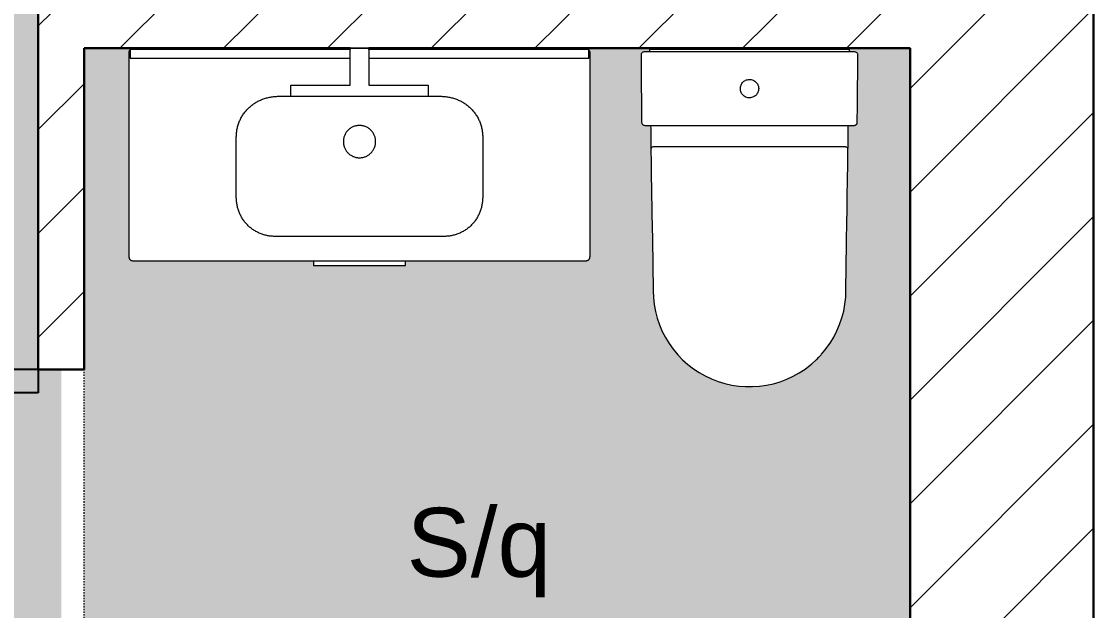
# Model space of a CAD drawing. Header units: millimetres. Extents: x 1680 to 166026, y 35966 to 91121.
# Drawn here: x 74032 to 76369, y 58287 to 59571 of the extents above; entities that cross this region are included whole.
import ezdxf

# ---------------------------------------------------------------- set-up
doc = ezdxf.new("R2010")
doc.units = ezdxf.units.MM
for name, pattern in [('Aligning Line', [6, 3, -3]), ('Dash', [6, 3, -3]), ('IMPORT-ACAD_ISO03W100', [762, 304.8, -457.2])]:
    doc.linetypes.add(name, pattern=pattern)
for name, color, linetype, lineweight in [('A-AREA', 32, 'Continuous', 18), ('A-AREA-IDEN', 7, 'Continuous', 9), ('A-AREA-PATT', 32, 'Continuous', 18), ('A-DETL-GENF', 252, 'Continuous', 18), ('A-DOOR', 31, 'Continuous', 18), ('A-GENM', 13, 'Continuous', 18), ('A-WALL', 255, 'Continuous', 18), ('A-WALL-PATT', 111, 'Continuous', 50), ('P-SANR-FIXT', 252, 'Continuous', 18)]:
    doc.layers.add(name, color=color, linetype=linetype, lineweight=lineweight)
doc.styles.add('Arial', font='arial.ttf', dxfattribs={"height": 150})
pattern_1 = [(45, (57399.48, 59862.21), (-113.1371, 113.1371), [])]

# ---------------------------------------------------------------- blocks, each defined once
blk = doc.blocks.new('M_Single-Flush - 800 x 2100-239712-mebel yerləşmə planı')
at = {"layer": 'A-DOOR', "lineweight": 25}
for p, q in [((349, 50), (349, 850.1)), ((400, 850.1), (349, 850.1)), ((400, 50), (400, 850.1)), ((400, 50), (349, 50))]:
    blk.add_line(p, q, dxfattribs=at)
at = {"layer": 'A-DOOR'}
blk.add_arc((400, 50), 801.7, 93.6474, 180, dxfattribs=at)
blk = doc.blocks.new('Sanitary_Toilets_DURAVIT-AG_Starck-3-Floorstanding-toilet-for-combin - Default-251284-mebel yerləşmə planı')
at = {"layer": 'A-DETL-GENF'}
for p, q in [((-236.2, 356.4), (-236.4, 354.9)), ((-236.2, 356.4), (-236.4, 354.9)), ((-236.4, 354.9), (-236, 318.3)), ((-236.4, 354.9), (-236, 318.3)), ((-235.7, 357.9), (-236.2, 356.4)), ((-235.7, 357.9), (-236.2, 356.4)), ((-234.9, 359.2), (-235.7, 357.9)), ((-234.9, 359.2), (-235.7, 357.9)), ((-233.8, 360.3), (-234.9, 359.2)), ((-233.8, 360.3), (-234.9, 359.2)), ((-232.6, 361.1), (-233.8, 360.3)), ((-232.6, 361.1), (-233.8, 360.3)), ((-231.4, 361.6), (-232.6, 361.1)), ((-231.4, 361.6), (-232.6, 361.1)), ((-230.2, 361.8), (-231.4, 361.6)), ((-230.2, 361.8), (-231.4, 361.6)), ((-228.1, 361.9), (-230.2, 361.8)), ((-228.1, 361.9), (-230.2, 361.8)), ((-217.8, 361.9), (-228.1, 361.9)), ((227.6, 361.9), (-228.1, 361.9)), ((217.9, 366.9), (-217.9, 366.9)), ((-217.9, 366.9), (-217.8, 361.9)), ((217.8, 361.9), (217.9, 366.9)), ((227.6, 361.9), (217.8, 361.9)), ((228.6, 361.9), (227.6, 361.9)), ((228.6, 361.9), (227.6, 361.9)), ((229.6, 361.9), (228.6, 361.9)), ((229.6, 361.9), (228.6, 361.9)), ((231.4, 361.6), (229.6, 361.9)), ((231.4, 361.6), (229.6, 361.9)), ((232.2, 361.3), (231.4, 361.6)), ((232.2, 361.3), (231.4, 361.6)), ((233.1, 360.9), (232.2, 361.3)), ((233.1, 360.9), (232.2, 361.3)), ((234.5, 359.8), (233.1, 360.9)), ((234.5, 359.8), (233.1, 360.9)), ((235.6, 358.3), (234.5, 359.8)), ((235.6, 358.3), (234.5, 359.8)), ((236, 357.6), (235.6, 358.3)), ((236, 357.6), (235.6, 358.3)), ((236.3, 356.6), (236, 357.6)), ((236.3, 356.6), (236, 357.6)), ((236.2, 318.3), (236.5, 354.8)), ((236.2, 318.3), (236.5, 354.8)), ((236.5, 354.8), (236.3, 356.6)), ((236.5, 354.8), (236.3, 356.6)), ((-236, 318.3), (-235.9, 300.1)), ((-236, 318.3), (-235.9, 300.1)), ((235.8, 281.8), (236.2, 318.3)), ((235.8, 281.8), (236.2, 318.3)), ((-235.9, 300.1), (-235.7, 281.8)), ((-235.9, 300.1), (-235.7, 281.8)), ((-235.7, 281.8), (-235.5, 263.6)), ((-235.7, 281.8), (-235.5, 263.6)), ((-19.9, 283.6), (-19.6, 285.7)), ((-19.9, 281.6), (-19.9, 283.6)), ((-19.8, 279.5), (-19.9, 281.6)), ((-19.6, 285.7), (-19.1, 287.7)), ((-19.1, 287.7), (-18.3, 289.7)), ((-18.3, 289.7), (-17.4, 291.6)), ((-17.4, 291.6), (-16.3, 293.4)), ((-16.3, 293.4), (-15, 295)), ((-15, 295), (-13.6, 296.5)), ((-13.6, 296.5), (-12, 297.9)), ((-12, 297.9), (-10.2, 299)), ((-10.2, 299), (-8.4, 300)), ((-8.4, 300), (-6.4, 300.8)), ((-6.4, 300.8), (-4.4, 301.4)), ((-4.4, 301.4), (-2.4, 301.7)), ((-2.4, 301.7), (-0.3, 301.9)), ((-0.3, 301.9), (1.8, 301.8)), ((1.8, 301.8), (3.9, 301.5)), ((3.9, 301.5), (5.9, 301)), ((5.9, 301), (7.9, 300.3)), ((7.9, 300.3), (9.8, 299.4)), ((9.8, 299.4), (11.6, 298.2)), ((11.6, 298.2), (13.2, 296.9)), ((13.2, 296.9), (14.7, 295.5)), ((14.7, 295.5), (16, 293.9)), ((16, 293.9), (17.2, 292.1)), ((17.2, 292.1), (18.2, 290.3)), ((18.2, 290.3), (19, 288.4)), ((19, 288.4), (19.5, 286.3)), ((19.5, 286.3), (19.9, 284.3)), ((19.9, 284.3), (20.1, 282.2)), ((20.1, 282.2), (20, 280.1)), ((235.4, 245.3), (235.8, 281.8)), ((235.4, 245.3), (235.8, 281.8)), ((-235.5, 263.6), (-235.3, 245.4)), ((-235.5, 263.6), (-235.3, 245.4)), ((-19.4, 277.4), (-19.8, 279.5)), ((-18.9, 275.4), (-19.4, 277.4)), ((-18.1, 273.4), (-18.9, 275.4)), ((-17.1, 271.6), (-18.1, 273.4)), ((-15.9, 269.9), (-17.1, 271.6)), ((-14.6, 268.3), (-15.9, 269.9)), ((-13.1, 266.8), (-14.6, 268.3)), ((-11.4, 265.5), (-13.1, 266.8)), ((-9.7, 264.4), (-11.4, 265.5)), ((-7.8, 263.5), (-9.7, 264.4)), ((-5.8, 262.8), (-7.8, 263.5)), ((-3.8, 262.2), (-5.8, 262.8)), ((-1.7, 262), (-3.8, 262.2)), ((0.4, 261.9), (-1.7, 262)), ((2.5, 262), (0.4, 261.9)), ((4.5, 262.4), (2.5, 262)), ((6.5, 263), (4.5, 262.4)), ((8.5, 263.7), (6.5, 263)), ((10.3, 264.7), (8.5, 263.7)), ((12.1, 265.9), (10.3, 264.7)), ((13.7, 267.2), (12.1, 265.9)), ((15.1, 268.7), (13.7, 267.2)), ((16.4, 270.4), (15.1, 268.7)), ((17.5, 272.2), (16.4, 270.4)), ((18.5, 274), (17.5, 272.2)), ((19.2, 276), (18.5, 274)), ((19.7, 278), (19.2, 276)), ((20, 280.1), (19.7, 278)), ((-235.3, 245.4), (-235.2, 227.1)), ((-235.3, 245.4), (-235.2, 227.1)), ((235.1, 208.7), (235.4, 245.3)), ((235.1, 208.7), (235.4, 245.3)), ((-235.2, 227.1), (-235, 208.9)), ((-235.2, 227.1), (-235, 208.9)), ((-235, 208.9), (-234.9, 207.5)), ((-235, 208.9), (-234.9, 207.5)), ((-234.9, 207.5), (-234.4, 206.2)), ((-234.9, 207.5), (-234.4, 206.2)), ((-234.4, 206.2), (-233.8, 205)), ((-234.4, 206.2), (-233.8, 205)), ((-233.8, 205), (-232.9, 203.9)), ((-233.8, 205), (-232.9, 203.9)), ((-232.9, 203.9), (-231.9, 203.1)), ((-232.9, 203.9), (-231.9, 203.1)), ((-231.9, 203.1), (-230.7, 202.5)), ((-231.9, 203.1), (-230.7, 202.5)), ((-230.7, 202.5), (-229.4, 202.1)), ((-230.7, 202.5), (-229.4, 202.1)), ((-229.4, 202.1), (-228, 201.9)), ((-229.4, 202.1), (-228, 201.9)), ((-228, 201.9), (-215.4, 201.9)), ((-228, 201.9), (-210.1, 201.9)), ((-215.4, 201.9), (-215.3, 194)), ((-215.3, 194), (-215.2, 191.9)), ((-215.2, 191.9), (-215, 176.8)), ((-210.1, 201.9), (-207.4, 201.9)), ((-207.4, 201.9), (-198.6, 201.9)), ((-198.6, 201.9), (-171.1, 201.9)), ((-171.1, 201.9), (-85.6, 201.9)), ((-85.6, 201.9), (-69.1, 201.9)), ((-69.1, 201.9), (-13.6, 201.9)), ((-13.6, 201.9), (0, 201.9)), ((0, 201.9), (76.5, 201.9)), ((76.5, 201.9), (85.6, 201.8)), ((85.6, 201.8), (114.2, 201.8)), ((114.2, 201.8), (137.3, 201.8)), ((137.3, 201.8), (225.9, 201.8)), ((215.2, 186.3), (215.3, 193.1)), ((215.3, 198.2), (215.4, 201.8)), ((215.3, 196.6), (215.3, 198.2)), ((215.3, 194), (215.3, 196.6)), ((215.3, 193.1), (215.3, 194)), ((215.4, 201.8), (225.9, 201.8)), ((225.9, 201.8), (227.1, 201.8)), ((225.9, 201.8), (227.1, 201.8)), ((227.1, 201.8), (228.1, 201.8)), ((227.1, 201.8), (228.1, 201.8)), ((228.1, 201.8), (228.9, 201.9)), ((228.1, 201.8), (228.9, 201.9)), ((228.9, 201.9), (229.7, 202)), ((228.9, 201.9), (229.7, 202)), ((229.7, 202), (230.5, 202.3)), ((229.7, 202), (230.5, 202.3)), ((230.5, 202.3), (231.3, 202.6)), ((230.5, 202.3), (231.3, 202.6)), ((231.3, 202.6), (232, 203)), ((231.3, 202.6), (232, 203)), ((232, 203), (232.7, 203.5)), ((232, 203), (232.7, 203.5)), ((232.7, 203.5), (233.3, 204.1)), ((232.7, 203.5), (233.3, 204.1)), ((233.3, 204.1), (233.8, 204.8)), ((233.3, 204.1), (233.8, 204.8)), ((233.8, 204.8), (234.2, 205.5)), ((233.8, 204.8), (234.2, 205.5)), ((234.2, 205.5), (234.6, 206.3)), ((234.2, 205.5), (234.6, 206.3)), ((234.6, 206.3), (234.8, 207.1)), ((234.6, 206.3), (234.8, 207.1)), ((234.8, 207.1), (235, 207.9)), ((234.8, 207.1), (235, 207.9)), ((235, 207.9), (235.1, 208.7)), ((235, 207.9), (235.1, 208.7)), ((-215, 176.8), (-214.8, 151)), ((214.2, 120.7), (215.1, 182.6)), ((215.1, 182.6), (215.2, 186.3)), ((-214.8, 151), (-214.9, 150)), ((-214.8, 151), (-214.9, 150)), ((-214.9, 150), (-214.9, 148.9)), ((-214.9, 150), (-214.9, 148.9)), ((-214.9, 148.9), (-214.8, 141.8)), ((-214.9, 148.9), (-214.8, 141.8)), ((-214.6, 151.8), (-214.8, 151)), ((-214.8, 141.8), (-214.7, 139.9)), ((-214.8, 141.8), (-214.7, 139.9)), ((-214, 152.9), (-214.6, 151.8)), ((-213.4, 153.5), (-214, 152.9)), ((-212.2, 154.5), (-213.4, 153.5)), ((-210.7, 154.9), (-212.2, 154.5)), ((-140, 155), (-210.7, 154.9)), ((-105.1, 155), (-140, 155)), ((-0.3, 154.9), (-105.1, 155)), ((105.1, 154.9), (-0.3, 154.9)), ((139.4, 154.9), (105.1, 154.9)), ((209.3, 154.8), (139.4, 154.9)), ((210.4, 154.7), (209.3, 154.8)), ((211.2, 154.5), (210.4, 154.7)), ((212.3, 153.9), (211.2, 154.5)), ((213.4, 152.8), (212.3, 153.9)), ((214.1, 151.5), (213.4, 152.8)), ((214.6, 150.2), (214.1, 151.5)), ((214.2, 120.7), (214.6, 150.2)), ((-214.7, 139.9), (-214.6, 131.1)), ((-214.7, 139.9), (-214.6, 131.1)), ((-214.6, 131.1), (-214, 98.2)), ((-214.6, 131.1), (-214, 98.2)), ((213.6, 79.9), (214.2, 120.7)), ((213.6, 79.9), (214.2, 120.7)), ((-214, 98.2), (-212.6, 16.6)), ((-214, 98.2), (-212.6, 16.6)), ((213.1, 50.8), (213.6, 79.9)), ((213.1, 50.8), (213.6, 79.9)), ((212.6, 11.6), (213.1, 50.8)), ((212.6, 11.6), (213.1, 50.8)), ((-212.6, 16.6), (-212.5, 9.3)), ((-212.6, 16.6), (-212.5, 9.3)), ((-212.5, 9.3), (-211.7, -46.5)), ((-212.5, 9.3), (-211.7, -46.5)), ((212.4, -3.7), (212.6, 11.6)), ((212.4, -3.7), (212.6, 11.6)), ((211.7, -54.9), (212.4, -3.7)), ((211.7, -54.9), (212.4, -3.7)), ((-211.7, -46.5), (-210, -158.1)), ((-211.7, -46.5), (-210, -158.1)), ((210.4, -157.2), (211.7, -54.9)), ((210.4, -157.2), (211.7, -54.9)), ((-210, -158.1), (-209.4, -173.4)), ((-210, -158.1), (-209.4, -173.4)), ((209.8, -172.5), (210.4, -157.2)), ((209.8, -172.5), (210.4, -157.2)), ((-209.4, -173.4), (-207.7, -188.6)), ((-209.4, -173.4), (-207.7, -188.6)), ((208.1, -187.7), (209.8, -172.5)), ((208.1, -187.7), (209.8, -172.5)), ((-207.7, -188.6), (-204.9, -203.6)), ((-207.7, -188.6), (-204.9, -203.6)), ((-204.9, -203.6), (-201, -218.3)), ((-204.9, -203.6), (-201, -218.3)), ((201.5, -217.5), (205.4, -202.7)), ((201.5, -217.5), (205.4, -202.7)), ((205.4, -202.7), (208.1, -187.7)), ((205.4, -202.7), (208.1, -187.7)), ((-201, -218.3), (-196, -232.8)), ((-201, -218.3), (-196, -232.8)), ((-196, -232.8), (-190, -246.8)), ((-196, -232.8), (-190, -246.8)), ((190.6, -246), (196.6, -231.9)), ((190.6, -246), (196.6, -231.9)), ((196.6, -231.9), (201.5, -217.5)), ((196.6, -231.9), (201.5, -217.5)), ((-190, -246.8), (-183, -260.4)), ((-190, -246.8), (-183, -260.4)), ((183.6, -259.6), (190.6, -246)), ((183.6, -259.6), (190.6, -246)), ((-183, -260.4), (-175, -273.4)), ((-183, -260.4), (-175, -273.4)), ((-175, -273.4), (-166.1, -285.8)), ((-175, -273.4), (-166.1, -285.8)), ((166.8, -285), (175.7, -272.6)), ((166.8, -285), (175.7, -272.6)), ((175.7, -272.6), (183.6, -259.6)), ((175.7, -272.6), (183.6, -259.6)), ((-166.1, -285.8), (-156.3, -297.6)), ((-166.1, -285.8), (-156.3, -297.6)), ((-156.3, -297.6), (-145.7, -308.6)), ((-156.3, -297.6), (-145.7, -308.6)), ((146.5, -307.8), (151.1, -303)), ((146.5, -307.8), (151.1, -303)), ((151.1, -303), (155.4, -298.6)), ((151.1, -303), (155.4, -298.6)), ((155.4, -298.6), (156, -297.9)), ((155.4, -298.6), (156, -297.9)), ((156, -297.9), (157.1, -296.8)), ((156, -297.9), (157.1, -296.8)), ((157.1, -296.8), (164.3, -288.1)), ((157.1, -296.8), (164.3, -288.1)), ((164.3, -288.1), (165.3, -286.9)), ((164.3, -288.1), (165.3, -286.9)), ((165.3, -286.9), (166.8, -285)), ((165.3, -286.9), (166.8, -285)), ((-145.7, -308.6), (-134.4, -318.7)), ((-145.7, -308.6), (-134.4, -318.7)), ((-134.4, -318.7), (-122.3, -328.1)), ((-134.4, -318.7), (-122.3, -328.1)), ((121.2, -328.9), (133.3, -319.6)), ((121.2, -328.9), (133.3, -319.6)), ((133.3, -319.6), (134.9, -318.2)), ((133.3, -319.6), (134.9, -318.2)), ((134.9, -318.2), (136.5, -316.8)), ((134.9, -318.2), (136.5, -316.8)), ((136.5, -316.8), (144.7, -309.5)), ((136.5, -316.8), (144.7, -309.5)), ((144.7, -309.5), (145.8, -308.4)), ((144.7, -309.5), (145.8, -308.4)), ((145.8, -308.4), (146.5, -307.8)), ((145.8, -308.4), (146.5, -307.8)), ((-122.3, -328.1), (-109.5, -336.5)), ((-122.3, -328.1), (-109.5, -336.5)), ((-109.5, -336.5), (-96.2, -344)), ((-109.5, -336.5), (-96.2, -344)), ((-96.2, -344), (-82.4, -350.5)), ((-96.2, -344), (-82.4, -350.5)), ((-82.4, -350.5), (-68.2, -356)), ((-82.4, -350.5), (-68.2, -356)), ((81.2, -351), (95, -344.6)), ((81.2, -351), (95, -344.6)), ((95, -344.6), (108.4, -337.2)), ((95, -344.6), (108.4, -337.2)), ((108.4, -337.2), (121.2, -328.9)), ((108.4, -337.2), (121.2, -328.9)), ((-68.2, -356), (-53.6, -360.4)), ((-68.2, -356), (-53.6, -360.4)), ((-53.6, -360.4), (-38.7, -363.8)), ((-53.6, -360.4), (-38.7, -363.8)), ((-38.7, -363.8), (-23.5, -366)), ((-38.7, -363.8), (-23.5, -366)), ((-23.5, -366), (-8.3, -367.2)), ((-23.5, -366), (-8.3, -367.2)), ((-8.3, -367.2), (6.9, -367.2)), ((-8.3, -367.2), (6.9, -367.2)), ((6.9, -367.2), (22.2, -366.2)), ((6.9, -367.2), (22.2, -366.2)), ((22.2, -366.2), (37.3, -364)), ((22.2, -366.2), (37.3, -364)), ((37.3, -364), (52.2, -360.8)), ((37.3, -364), (52.2, -360.8)), ((52.2, -360.8), (66.9, -356.4)), ((52.2, -360.8), (66.9, -356.4)), ((66.9, -356.4), (81.2, -351)), ((66.9, -356.4), (81.2, -351))]:
    blk.add_line(p, q, dxfattribs=at)
blk = doc.blocks.new('Sanitary_Compound-Units_Roca_VICTORIA-BASIC-Pack-1005-base-unit-with-two-drawers-basin-mirror-and-LED-wall-light - 806 - Gloss white-255379-mebel yerləşmə planı')
at = {"layer": 'A-DETL-GENF'}
for p, q in [((-502.4, -7.7), (-502.5, -8.6)), ((-502.5, -8.6), (-502.5, -9.7)), ((-502.5, -9.7), (-502.5, -452.9)), ((-502.1, -6.8), (-502.4, -7.7)), ((-501.8, -6), (-502.1, -6.8)), ((-501.4, -5.2), (-501.8, -6)), ((-500.8, -4.6), (-501.4, -5.2)), ((-500, -4), (-500.8, -4.6)), ((-500, -2.9), (-500, -12.4)), ((-20.5, -2.9), (-500, -2.9)), ((-500, -2.9), (-500, -4)), ((-500, -12.4), (-500, -21.9)), ((-500, -21.9), (-160.2, -21.9)), ((-160.2, -21.9), (-20.5, -21.9)), ((-20.5, 0), (20.2, 0)), ((-20.5, -80.9), (-20.5, 0)), ((20.2, 0), (-20.5, 0)), ((-20.5, 0), (-20.5, -2.9)), ((20.2, 0), (20.2, -80.9)), ((20.2, -2.9), (20.2, 0)), ((500.1, -2.9), (20.2, -2.9)), ((20.2, -21.9), (160.2, -21.9)), ((160.2, -21.9), (500.1, -21.9)), ((500.1, -12.4), (500.1, -2.9)), ((500.1, -4.1), (500.1, -2.9)), ((501, -4.8), (500.1, -4.1)), ((500.1, -21.9), (500.1, -12.4)), ((501.5, -5.5), (501, -4.8)), ((501.9, -6.2), (501.5, -5.5)), ((502.2, -7.1), (501.9, -6.2)), ((502.4, -7.9), (502.2, -7.1)), ((502.5, -8.8), (502.4, -7.9)), ((502.5, -9.7), (502.5, -8.8)), ((502.5, -453.4), (502.5, -9.7)), ((-150, -80.9), (-20.5, -80.9)), ((-150, -104.8), (-150, -80.9)), ((20.2, -80.9), (149.7, -80.9)), ((149.7, -80.9), (149.7, -104.8)), ((-225.2, -117.9), (-223.3, -116.8)), ((-223.3, -116.8), (-221.3, -115.7)), ((-221.3, -115.7), (-219.4, -114.7)), ((-219.4, -114.7), (-217.4, -113.8)), ((-217.4, -113.8), (-215.4, -112.9)), ((-215.4, -112.9), (-213.3, -112)), ((-213.3, -112), (-211.3, -111.2)), ((-211.3, -111.2), (-209.2, -110.4)), ((-209.2, -110.4), (-207.1, -109.7)), ((-207.1, -109.7), (-205, -109)), ((-205, -109), (-202.9, -108.4)), ((-202.9, -108.4), (-200.7, -107.9)), ((-200.7, -107.9), (-198.6, -107.3)), ((-198.6, -107.3), (-196.4, -106.9)), ((-196.4, -106.9), (-194.3, -106.4)), ((-194.3, -106.4), (-192.1, -106.1)), ((-192.1, -106.1), (-189.9, -105.7)), ((-189.9, -105.7), (-187.7, -105.5)), ((-187.7, -105.5), (-185.5, -105.2)), ((-185.5, -105.2), (-183.3, -105)), ((-183.3, -105), (-181.1, -104.9)), ((-181.1, -104.9), (-178.9, -104.8)), ((-178.9, -104.8), (-176.7, -104.8)), ((-176.7, -104.8), (176.7, -104.8)), ((176.7, -104.8), (178.9, -104.8)), ((178.9, -104.8), (181.1, -104.9)), ((181.1, -104.9), (183.3, -105)), ((183.3, -105), (185.5, -105.2)), ((185.5, -105.2), (187.7, -105.5)), ((187.7, -105.5), (189.9, -105.7)), ((189.9, -105.7), (192.1, -106.1)), ((192.1, -106.1), (194.3, -106.4)), ((194.3, -106.4), (196.5, -106.9)), ((196.5, -106.9), (198.6, -107.3)), ((198.6, -107.3), (200.8, -107.9)), ((200.8, -107.9), (202.9, -108.4)), ((202.9, -108.4), (205, -109)), ((205, -109), (207.1, -109.7)), ((207.1, -109.7), (209.2, -110.4)), ((209.2, -110.4), (211.3, -111.2)), ((211.3, -111.2), (213.3, -112)), ((213.3, -112), (215.4, -112.9)), ((215.4, -112.9), (217.4, -113.8)), ((217.4, -113.8), (219.4, -114.7)), ((219.4, -114.7), (221.3, -115.7)), ((221.3, -115.7), (223.3, -116.8)), ((223.3, -116.8), (225.2, -117.9)), ((-251.4, -141.3), (-250, -139.6)), ((-250, -139.6), (-248.6, -137.9)), ((-248.6, -137.9), (-247.2, -136.2)), ((-247.2, -136.2), (-245.7, -134.5)), ((-245.7, -134.5), (-244.2, -132.9)), ((-244.2, -132.9), (-242.7, -131.3)), ((-242.7, -131.3), (-241.1, -129.8)), ((-241.1, -129.8), (-239.4, -128.3)), ((-239.4, -128.3), (-237.8, -126.9)), ((-237.8, -126.9), (-236.1, -125.4)), ((-236.1, -125.4), (-234.3, -124.1)), ((-234.3, -124.1), (-232.6, -122.7)), ((-232.6, -122.7), (-230.8, -121.5)), ((-230.8, -121.5), (-228.9, -120.2)), ((-228.9, -120.2), (-227.1, -119)), ((-227.1, -119), (-225.2, -117.9)), ((225.2, -117.9), (227.1, -119)), ((227.1, -119), (229, -120.2)), ((229, -120.2), (230.8, -121.5)), ((230.8, -121.5), (232.6, -122.7)), ((232.6, -122.7), (234.4, -124.1)), ((234.4, -124.1), (236.1, -125.4)), ((236.1, -125.4), (237.8, -126.9)), ((237.8, -126.9), (239.5, -128.3)), ((239.5, -128.3), (241.1, -129.8)), ((241.1, -129.8), (242.7, -131.3)), ((242.7, -131.3), (244.2, -132.9)), ((244.2, -132.9), (245.7, -134.5)), ((245.7, -134.5), (247.2, -136.2)), ((247.2, -136.2), (248.7, -137.9)), ((248.7, -137.9), (250, -139.6)), ((250, -139.6), (251.4, -141.3)), ((-263.7, -164.7), (-262.9, -162.6)), ((-262.9, -162.6), (-262.2, -160.5)), ((-262.2, -160.5), (-261.3, -158.5)), ((-261.3, -158.5), (-260.4, -156.5)), ((-260.4, -156.5), (-259.4, -154.5)), ((-259.4, -154.5), (-258.4, -152.5)), ((-258.4, -152.5), (-257.4, -150.6)), ((-257.4, -150.6), (-256.3, -148.7)), ((-256.3, -148.7), (-255.1, -146.8)), ((-255.1, -146.8), (-253.9, -144.9)), ((-253.9, -144.9), (-252.7, -143.1)), ((-252.7, -143.1), (-251.4, -141.3)), ((251.4, -141.3), (252.7, -143.1)), ((252.7, -143.1), (253.9, -144.9)), ((253.9, -144.9), (255.1, -146.8)), ((255.1, -146.8), (256.3, -148.7)), ((256.3, -148.7), (257.4, -150.6)), ((257.4, -150.6), (258.5, -152.5)), ((258.5, -152.5), (259.5, -154.5)), ((259.5, -154.5), (260.4, -156.5)), ((260.4, -156.5), (261.3, -158.5)), ((261.3, -158.5), (262.2, -160.5)), ((262.2, -160.5), (263, -162.6)), ((263, -162.6), (263.7, -164.7)), ((-268.3, -188.5), (-268.2, -186.2)), ((-268.2, -186.2), (-268, -184)), ((-268, -184), (-267.7, -181.8)), ((-267.7, -181.8), (-267.4, -179.7)), ((-267.4, -179.7), (-267, -177.5)), ((-267, -177.5), (-266.6, -175.3)), ((-266.6, -175.3), (-266.1, -173.2)), ((-266.1, -173.2), (-265.6, -171)), ((-265.6, -171), (-265, -168.9)), ((-265, -168.9), (-264.4, -166.8)), ((-264.4, -166.8), (-263.7, -164.7)), ((-30.6, -186.1), (-31.4, -187.6)), ((-29.7, -184.6), (-30.6, -186.1)), ((-28.8, -183.2), (-29.7, -184.6)), ((-27.8, -181.8), (-28.8, -183.2)), ((-26.7, -180.4), (-27.8, -181.8)), ((-25.5, -179.2), (-26.7, -180.4)), ((-24.3, -177.9), (-25.5, -179.2)), ((-23, -176.8), (-24.3, -177.9)), ((-21.7, -175.7), (-23, -176.8)), ((-20.3, -174.7), (-21.7, -175.7)), ((-18.8, -173.7), (-20.3, -174.7)), ((-17.4, -172.8), (-18.8, -173.7)), ((-15.8, -172), (-17.4, -172.8)), ((-14.3, -171.3), (-15.8, -172)), ((-12.7, -170.6), (-14.3, -171.3)), ((-11, -170.1), (-12.7, -170.6)), ((-9.4, -169.5), (-11, -170.1)), ((-7.7, -169.1), (-9.4, -169.5)), ((-6, -168.8), (-7.7, -169.1)), ((-4.3, -168.5), (-6, -168.8)), ((-2.6, -168.3), (-4.3, -168.5)), ((-0.9, -168.3), (-2.6, -168.3)), ((0.8, -168.3), (-0.9, -168.3)), ((2.6, -168.4), (0.8, -168.3)), ((4.3, -168.5), (2.6, -168.4)), ((6, -168.8), (4.3, -168.5)), ((7.7, -169.1), (6, -168.8)), ((9.4, -169.6), (7.7, -169.1)), ((11, -170.1), (9.4, -169.6)), ((12.6, -170.7), (11, -170.1)), ((14.2, -171.3), (12.6, -170.7)), ((15.8, -172.1), (14.2, -171.3)), ((17.3, -172.9), (15.8, -172.1)), ((18.8, -173.7), (17.3, -172.9)), ((20.2, -174.7), (18.8, -173.7)), ((21.6, -175.7), (20.2, -174.7)), ((23, -176.8), (21.6, -175.7)), ((24.3, -178), (23, -176.8)), ((25.5, -179.2), (24.3, -178)), ((26.6, -180.5), (25.5, -179.2)), ((27.7, -181.8), (26.6, -180.5)), ((28.7, -183.2), (27.7, -181.8)), ((29.7, -184.6), (28.7, -183.2)), ((30.6, -186.1), (29.7, -184.6)), ((31.4, -187.7), (30.6, -186.1)), ((263.7, -164.7), (264.4, -166.8)), ((264.4, -166.8), (265, -168.9)), ((265, -168.9), (265.6, -171)), ((265.6, -171), (266.2, -173.2)), ((266.2, -173.2), (266.6, -175.3)), ((266.6, -175.3), (267.1, -177.5)), ((267.1, -177.5), (267.4, -179.7)), ((267.4, -179.7), (267.7, -181.8)), ((267.7, -181.8), (268, -184)), ((268, -184), (268.2, -186.2)), ((268.2, -186.2), (268.4, -188.5)), ((-268.5, -192.9), (-268.4, -190.7)), ((-268.5, -324), (-268.5, -192.9)), ((-268.4, -190.7), (-268.3, -188.5)), ((-35.1, -200.8), (-35.2, -202.6)), ((-35.2, -202.6), (-35.2, -204.3)), ((-35.2, -204.3), (-35.2, -206)), ((-35.2, -206), (-35, -207.7)), ((-35, -199.1), (-35.1, -200.8)), ((-34.7, -197.4), (-35, -199.1)), ((-35, -207.7), (-34.7, -209.4)), ((-34.4, -195.7), (-34.7, -197.4)), ((-34.7, -209.4), (-34.4, -211.1)), ((-33.9, -194.1), (-34.4, -195.7)), ((-33.4, -192.4), (-33.9, -194.1)), ((-32.8, -190.8), (-33.4, -192.4)), ((-32.2, -189.2), (-32.8, -190.8)), ((-31.4, -187.6), (-32.2, -189.2)), ((32.1, -189.2), (31.4, -187.7)), ((32.8, -190.8), (32.1, -189.2)), ((33.4, -192.4), (32.8, -190.8)), ((33.9, -194.1), (33.4, -192.4)), ((34.3, -195.8), (33.9, -194.1)), ((34.6, -197.5), (34.3, -195.8)), ((34.3, -211.2), (34.6, -209.5)), ((34.9, -199.2), (34.6, -197.5)), ((34.6, -209.5), (34.9, -207.8)), ((35.1, -200.9), (34.9, -199.2)), ((34.9, -207.8), (35.1, -206.1)), ((35.2, -202.6), (35.1, -200.9)), ((35.1, -206.1), (35.2, -204.3)), ((35.2, -204.3), (35.2, -202.6)), ((268.4, -188.5), (268.5, -190.7)), ((268.5, -190.7), (268.5, -192.9)), ((268.5, -192.9), (268.5, -324)), ((-34.4, -211.1), (-33.9, -212.8)), ((-33.9, -212.8), (-33.4, -214.5)), ((-33.4, -214.5), (-32.9, -216.1)), ((-32.9, -216.1), (-32.2, -217.7)), ((-32.2, -217.7), (-31.5, -219.2)), ((-31.5, -219.2), (-30.6, -220.8)), ((-30.6, -220.8), (-29.8, -222.3)), ((-29.8, -222.3), (-28.8, -223.7)), ((-28.8, -223.7), (-27.8, -225.1)), ((-27.8, -225.1), (-26.7, -226.4)), ((-26.7, -226.4), (-25.5, -227.7)), ((-25.5, -227.7), (-24.3, -228.9)), ((-24.3, -228.9), (-23, -230.1)), ((-23, -230.1), (-21.7, -231.2)), ((-21.7, -231.2), (-20.3, -232.2)), ((-20.3, -232.2), (-18.9, -233.1)), ((-18.9, -233.1), (-17.4, -234)), ((17.3, -234), (18.8, -233.2)), ((18.8, -233.2), (20.2, -232.2)), ((20.2, -232.2), (21.6, -231.2)), ((21.6, -231.2), (22.9, -230.1)), ((22.9, -230.1), (24.2, -229)), ((24.2, -229), (25.4, -227.7)), ((25.4, -227.7), (26.6, -226.5)), ((26.6, -226.5), (27.7, -225.1)), ((27.7, -225.1), (28.7, -223.7)), ((28.7, -223.7), (29.7, -222.3)), ((29.7, -222.3), (30.6, -220.8)), ((30.6, -220.8), (31.4, -219.3)), ((31.4, -219.3), (32.1, -217.7)), ((32.1, -217.7), (32.8, -216.1)), ((32.8, -216.1), (33.4, -214.5)), ((33.4, -214.5), (33.9, -212.8)), ((33.9, -212.8), (34.3, -211.2)), ((-17.4, -234), (-15.9, -234.8)), ((-15.9, -234.8), (-14.3, -235.6)), ((-14.3, -235.6), (-12.7, -236.2)), ((-12.7, -236.2), (-11.1, -236.8)), ((-11.1, -236.8), (-9.4, -237.3)), ((-9.4, -237.3), (-7.8, -237.8)), ((-7.8, -237.8), (-6.1, -238.1)), ((-6.1, -238.1), (-4.4, -238.4)), ((-4.4, -238.4), (-2.6, -238.5)), ((-2.6, -238.5), (-0.9, -238.6)), ((-0.9, -238.6), (0.8, -238.6)), ((0.8, -238.6), (2.5, -238.5)), ((2.5, -238.5), (4.2, -238.4)), ((4.2, -238.4), (6, -238.1)), ((6, -238.1), (7.6, -237.8)), ((7.6, -237.8), (9.3, -237.3)), ((9.3, -237.3), (11, -236.8)), ((11, -236.8), (12.6, -236.3)), ((12.6, -236.3), (14.2, -235.6)), ((14.2, -235.6), (15.8, -234.9)), ((15.8, -234.9), (17.3, -234)), ((-268.5, -326.1), (-268.5, -324)), ((-268.4, -328.2), (-268.5, -326.1)), ((268.5, -326.1), (268.4, -328.2)), ((268.5, -324), (268.5, -326.1)), ((-268.2, -330.3), (-268.4, -328.2)), ((-268.1, -332.4), (-268.2, -330.3)), ((-267.8, -334.5), (-268.1, -332.4)), ((-267.6, -336.6), (-267.8, -334.5)), ((-267.3, -338.7), (-267.6, -336.6)), ((-266.9, -340.7), (-267.3, -338.7)), ((-266.5, -342.8), (-266.9, -340.7)), ((-266.1, -344.9), (-266.5, -342.8)), ((-265.6, -346.9), (-266.1, -344.9)), ((-265, -349), (-265.6, -346.9)), ((-264.4, -351), (-265, -349)), ((265.1, -349), (264.5, -351)), ((265.6, -346.9), (265.1, -349)), ((266.1, -344.9), (265.6, -346.9)), ((266.5, -342.8), (266.1, -344.9)), ((266.9, -340.7), (266.5, -342.8)), ((267.3, -338.7), (266.9, -340.7)), ((267.6, -336.6), (267.3, -338.7)), ((267.9, -334.5), (267.6, -336.6)), ((268.1, -332.4), (267.9, -334.5)), ((268.3, -330.3), (268.1, -332.4)), ((268.4, -328.2), (268.3, -330.3)), ((-263.8, -353), (-264.4, -351)), ((-263.1, -355), (-263.8, -353)), ((-262.4, -357), (-263.1, -355)), ((-261.6, -358.9), (-262.4, -357)), ((-260.8, -360.8), (-261.6, -358.9)), ((-259.9, -362.8), (-260.8, -360.8)), ((-258.9, -364.6), (-259.9, -362.8)), ((-258, -366.5), (-258.9, -364.6)), ((-256.9, -368.4), (-258, -366.5)), ((-255.9, -370.2), (-256.9, -368.4)), ((-254.7, -372), (-255.9, -370.2)), ((-253.6, -373.7), (-254.7, -372)), ((-252.4, -375.5), (-253.6, -373.7)), ((253.6, -373.7), (252.4, -375.5)), ((254.8, -372), (253.6, -373.7)), ((255.9, -370.2), (254.8, -372)), ((257, -368.4), (255.9, -370.2)), ((258, -366.5), (257, -368.4)), ((259, -364.6), (258, -366.5)), ((259.9, -362.8), (259, -364.6)), ((260.8, -360.8), (259.9, -362.8)), ((261.6, -358.9), (260.8, -360.8)), ((262.4, -357), (261.6, -358.9)), ((263.1, -355), (262.4, -357)), ((263.8, -353), (263.1, -355)), ((264.5, -351), (263.8, -353)), ((-251.1, -377.2), (-252.4, -375.5)), ((-249.8, -378.8), (-251.1, -377.2)), ((-248.5, -380.5), (-249.8, -378.8)), ((-247.1, -382.1), (-248.5, -380.5)), ((-245.7, -383.6), (-247.1, -382.1)), ((-244.3, -385.1), (-245.7, -383.6)), ((-242.8, -386.6), (-244.3, -385.1)), ((-241.2, -388.1), (-242.8, -386.6)), ((-239.7, -389.5), (-241.2, -388.1)), ((-238, -390.8), (-239.7, -389.5)), ((-236.4, -392.2), (-238, -390.8)), ((-234.7, -393.4), (-236.4, -392.2)), ((-233, -394.7), (-234.7, -393.4)), ((-231.3, -395.9), (-233, -394.7)), ((-229.5, -397), (-231.3, -395.9)), ((-227.7, -398.1), (-229.5, -397)), ((229.5, -397), (227.7, -398.1)), ((231.3, -395.9), (229.5, -397)), ((233, -394.7), (231.3, -395.9)), ((234.8, -393.4), (233, -394.7)), ((236.4, -392.2), (234.8, -393.4)), ((238.1, -390.8), (236.4, -392.2)), ((239.7, -389.5), (238.1, -390.8)), ((241.3, -388.1), (239.7, -389.5)), ((242.8, -386.6), (241.3, -388.1)), ((244.3, -385.1), (242.8, -386.6)), ((245.7, -383.6), (244.3, -385.1)), ((247.2, -382.1), (245.7, -383.6)), ((248.5, -380.5), (247.2, -382.1)), ((249.9, -378.8), (248.5, -380.5)), ((251.2, -377.2), (249.9, -378.8)), ((252.4, -375.5), (251.2, -377.2)), ((-225.9, -399.2), (-227.7, -398.1)), ((-224, -400.2), (-225.9, -399.2)), ((-222.2, -401.1), (-224, -400.2)), ((-220.3, -402.1), (-222.2, -401.1)), ((-218.3, -402.9), (-220.3, -402.1)), ((-216.4, -403.7), (-218.3, -402.9)), ((-214.4, -404.5), (-216.4, -403.7)), ((-212.4, -405.2), (-214.4, -404.5)), ((-210.4, -405.9), (-212.4, -405.2)), ((-208.4, -406.5), (-210.4, -405.9)), ((-206.4, -407), (-208.4, -406.5)), ((-204.3, -407.5), (-206.4, -407)), ((-202.3, -408), (-204.3, -407.5)), ((-200.2, -408.4), (-202.3, -408)), ((-198.1, -408.8), (-200.2, -408.4)), ((-196.1, -409.1), (-198.1, -408.8)), ((-194, -409.4), (-196.1, -409.1)), ((-191.9, -409.6), (-194, -409.4)), ((-189.8, -409.8), (-191.9, -409.6)), ((-187.7, -409.9), (-189.8, -409.8)), ((-185.6, -410), (-187.7, -409.9)), ((-183.4, -410.1), (-185.6, -410)), ((183.5, -410.1), (-183.4, -410.1)), ((185.6, -410), (183.5, -410.1)), ((187.7, -409.9), (185.6, -410)), ((189.8, -409.8), (187.7, -409.9)), ((191.9, -409.6), (189.8, -409.8)), ((194, -409.4), (191.9, -409.6)), ((196.1, -409.1), (194, -409.4)), ((198.2, -408.8), (196.1, -409.1)), ((200.3, -408.4), (198.2, -408.8)), ((202.3, -408), (200.3, -408.4)), ((204.4, -407.5), (202.3, -408)), ((206.4, -407), (204.4, -407.5)), ((208.5, -406.5), (206.4, -407)), ((210.5, -405.9), (208.5, -406.5)), ((212.5, -405.2), (210.5, -405.9)), ((214.5, -404.5), (212.5, -405.2)), ((216.4, -403.7), (214.5, -404.5)), ((218.4, -402.9), (216.4, -403.7)), ((220.3, -402.1), (218.4, -402.9)), ((222.2, -401.1), (220.3, -402.1)), ((224.1, -400.2), (222.2, -401.1)), ((225.9, -399.2), (224.1, -400.2)), ((227.7, -398.1), (225.9, -399.2)), ((-502.5, -452.9), (-502.5, -454)), ((-502.5, -454), (-502.4, -455)), ((-502.4, -455), (-502.3, -456)), ((-502.3, -456), (-502.1, -456.9)), ((-502.1, -456.9), (-501.9, -457.8)), ((-501.9, -457.8), (-501.5, -458.6)), ((-501.5, -458.6), (-501, -459.4)), ((-501, -459.4), (-500.4, -460.1)), ((-500.4, -460.1), (-499.8, -460.8)), ((-499.8, -460.8), (-499.2, -461.3)), ((-499.2, -461.3), (-498.5, -461.8)), ((-498.5, -461.8), (-497.7, -462.2)), ((-497.7, -462.2), (-496.9, -462.5)), ((-496.9, -462.5), (-496, -462.7)), ((-496, -462.7), (-495.2, -462.8)), ((-495.2, -462.8), (-494.2, -462.9)), ((-494.2, -462.9), (-493.2, -462.9)), ((-493.2, -462.9), (-100, -462.9)), ((-100, -462.9), (0, -462.9)), ((-100, -462.9), (-100, -473.5)), ((0, -462.9), (100, -462.9)), ((100, -473.5), (100, -462.9)), ((100, -462.9), (492.5, -462.9)), ((492.5, -462.9), (493.5, -462.9)), ((493.5, -462.9), (494.5, -462.9)), ((494.5, -462.9), (495.4, -462.8)), ((495.4, -462.8), (496.3, -462.6)), ((496.3, -462.6), (497.2, -462.3)), ((497.2, -462.3), (498, -462)), ((498, -462), (498.8, -461.6)), ((498.8, -461.6), (499.5, -461)), ((499.5, -461), (500.1, -460.5)), ((500.1, -460.5), (500.7, -459.9)), ((500.7, -459.9), (501.2, -459.1)), ((501.2, -459.1), (501.6, -458.3)), ((501.6, -458.3), (501.9, -457.5)), ((501.9, -457.5), (502.2, -456.6)), ((502.2, -456.6), (502.3, -455.7)), ((502.3, -455.7), (502.4, -454.7)), ((502.4, -454.7), (502.5, -453.4)), ((-100, -473.5), (100, -473.5))]:
    blk.add_line(p, q, dxfattribs=at)

msp = doc.modelspace()

# ---------------------------------------------------------------- hatches: boundary and pattern name
at = {"layer": 'A-AREA-PATT'}
msp.add_hatch(color=253, dxfattribs=at).paths.add_polyline_path([(73966.1, 57012.4), (74069.1, 57012.4), (74069.1, 58012.4), (74119.1, 58012.4), (74119.1, 58812.4), (74069.1, 58812.4), (74069.1, 60912.4), (74179.1, 60912.4), (74179.1, 61712.4), (74069.1, 61712.4), (74069.1, 62112.4), (73169.1, 62112.4), (73169.1, 61912.4), (72609.1, 61912.4), (72609.1, 58212.4), (72559.1, 58212.4), (72559.1, 57312.4), (72609.1, 57312.4), (72609.1, 57012.4), (73280.2, 57012.4)], flags=0)
h = msp.add_hatch(color=41, dxfattribs=at)
h.paths.add_polyline_path([(75753.5, 57112.4), (75969.1, 57112.4), (75969.1, 59512.4), (74789.3, 59512.4), (74789.3, 59509.5), (75269.2, 59509.5), (75269.2, 59508.3), (75271.6, 59503.6), (75271.6, 59502.7), (75271, 59054.9), (75270.7, 59054.1), (75266.3, 59050.1), (75262.6, 59049.5), (75261.6, 59049.5), (74869.1, 59049.5), (74869.1, 59038.9), (74669.1, 59038.9), (74669.1, 59049.5), (74272.2, 59049.9), (74267.6, 59053.8), (74266.8, 59056.4), (74266.6, 59059.5), (74266.7, 59504.7), (74269.1, 59509.5), (74748.6, 59509.5), (74748.6, 59512.4), (74169.1, 59512.4), (74169.1, 57112.4), (75750, 57112.4)], flags=0)
h.paths.add_polyline_path([(75893.6, 57365.4), (75852.8, 57365.8), (75852.8, 57386.3), (75856.3, 57386.3), (75855.9, 57447.6), (75841.6, 57447.1), (75837.9, 57433.9), (75830.2, 57419.5), (75823.6, 57410.8), (75815.8, 57404.5), (75806.7, 57400.2), (75796.9, 57398.3), (75782.2, 57398.3), (75773.2, 57399.7), (75764.6, 57403.8), (75756.7, 57410.5), (75749, 57421.7), (75744.8, 57430.3), (75741.1, 57442.5), (75739.3, 57456.4), (75739.4, 57468.9), (75741.3, 57482), (75745.1, 57494.1), (75750.5, 57504.8), (75646.7, 57504.8), (75638.7, 57467.7), (75621.6, 57433.7), (75596.5, 57405.2), (75565.1, 57383.9), (75529.2, 57371.3), (75491.4, 57368.1), (75454, 57374.5), (75419.3, 57390.1), (75389.8, 57414), (75367.2, 57444.6), (75353.1, 57479.8), (75348.3, 57517.5), (75353.1, 57555.2), (75367.3, 57590.4), (75389.9, 57620.9), (75419.5, 57644.8), (75454.1, 57660.4), (75491.6, 57666.7), (75529.4, 57663.5), (75565.2, 57650.8), (75596.7, 57629.5), (75621.7, 57600.9), (75638.8, 57567), (75646.7, 57529.8), (75855.9, 57529.8), (75855.9, 57648.9), (75852.6, 57648.9), (75852.8, 57669.4), (75856.3, 57669.8), (75893.6, 57669.8), (75894.4, 57610.4), (75895.9, 57608.9), (75897.9, 57608.4), (75909.6, 57608.3), (75909.6, 57603.3), (75912.2, 57603.3), (75912.2, 57607.6), (75929.2, 57607.6), (75929.2, 57603.3), (75931.2, 57603.3), (75931.2, 57625.1), (75932.9, 57626.6), (75959.1, 57626.6), (75959.1, 57557.6), (75932.9, 57557.6), (75931.2, 57559.3), (75931.2, 57581), (75929.2, 57581), (75929.2, 57577), (75912.2, 57577), (75912.2, 57581), (75909.6, 57581), (75909.6, 57576.8), (75904.7, 57576.4), (75903.3, 57574.8), (75903.1, 57573.4), (75903.1, 57529.8), (75941.2, 57529.8), (75941.2, 57556.6), (75959.1, 57557.3), (75959.1, 57477.2), (75949.9, 57477.4), (75941.2, 57478), (75941.2, 57504.8), (75905.9, 57504.8), (75906, 57477.5), (75910.9, 57476.2), (75915.4, 57473), (75918.2, 57474.1), (75919.8, 57474.7), (75923.8, 57474.9), (75927.4, 57474.6), (75930.5, 57472.6), (75931.3, 57471.9), (75931.6, 57475.7), (75932.9, 57476.9), (75959.1, 57476.9), (75959.1, 57407.8), (75943.3, 57407.8), (75949.9, 57377.1), (75948.8, 57374.4), (75946.4, 57371.8), (75944.1, 57370.8), (75940.4, 57371), (75937.3, 57372.9), (75935.4, 57376.2), (75931.2, 57393.5), (75914.2, 57427.6), (75912.1, 57427.6), (75912.1, 57431.6), (75909.6, 57431.6), (75909.6, 57426.8), (75896.1, 57426.2), (75894.7, 57424.7), (75894.1, 57422.7), (75893.7, 57386.3)], flags=0)
h.paths.add_polyline_path([(75931.2, 57459.6), (75931.2, 57463.5), (75930.6, 57462.2)], flags=0)
h.paths.add_polyline_path([(75855.9, 57476.3), (75855.9, 57504.8), (75830.4, 57504.8), (75837.2, 57491.3), (75841.6, 57476.8), (75843.2, 57476.8)], flags=0)
h.paths.add_polyline_path([(75626, 58775.2), (75610.8, 58775.2), (75595.5, 58776.4), (75580.4, 58778.6), (75565.5, 58782), (75550.9, 58786.4), (75536.7, 58791.9), (75522.8, 58798.4), (75509.5, 58805.9), (75496.8, 58814.3), (75484.7, 58823.7), (75468, 58839.4), (75462.7, 58844.8), (75453, 58856.6), (75444.1, 58869), (75436.1, 58882), (75429.1, 58895.6), (75423.1, 58909.6), (75418.1, 58924.1), (75414.2, 58938.8), (75411.4, 58953.8), (75409.7, 58969), (75409.1, 58985.2), (75403.7, 59344.3), (75391.1, 59344.3), (75387.2, 59345.5), (75385.3, 59347.4), (75384.1, 59351.3), (75383.2, 59499.8), (75384.2, 59501.6), (75386.5, 59503.5), (75391, 59504.3), (75401.3, 59504.3), (75401.3, 59509.3), (75837, 59509.3), (75837, 59504.3), (75848.6, 59504.3), (75852.2, 59503.3), (75855.3, 59499.4), (75855.6, 59497.2), (75853.7, 59348.7), (75852.4, 59346.5), (75851.8, 59345.9), (75846.2, 59344.2), (75834.5, 59344.2), (75828.8, 58969), (75827.1, 58953.8), (75824.2, 58938.8), (75820.3, 58924.1), (75815.3, 58909.6), (75809.2, 58895.6), (75802.2, 58882), (75794.2, 58869), (75783.4, 58854.3), (75770.2, 58839.4), (75764.7, 58833.8), (75752.4, 58822.8), (75740.2, 58813.5), (75723.5, 58803), (75714.1, 58797.8), (75700.2, 58791.4), (75686, 58786), (75671.3, 58781.6), (75656.4, 58778.4), (75641.3, 58776.2), (75626.8, 58775.2)], flags=0)
at = {"layer": 'A-WALL-PATT', "lineweight": 18}
h = msp.add_hatch(dxfattribs=at)
h.set_pattern_fill('FP_1', color=256, style=0, pattern_type=2)
h.set_pattern_definition(pattern_1)
h.paths.add_polyline_path([(76369.1, 45872.4), (76369.1, 66272.4), (75969.1, 66272.4), (75969.1, 45872.4)], flags=0)
h = msp.add_hatch(dxfattribs=at)
h.set_pattern_fill('FP_1', color=256, style=0, pattern_type=2)
h.set_pattern_definition(pattern_1)
h.paths.add_polyline_path([(75969.1, 59512.4), (75969.1, 59732.4), (74169.1, 59732.4), (74169.1, 59512.4), (75955.6, 59512.4)], flags=0)
h = msp.add_hatch(dxfattribs=at)
h.set_pattern_fill('FP_1', color=256, style=0, pattern_type=2)
h.set_pattern_definition(pattern_1)
h.paths.add_polyline_path([(74069.1, 57012.4), (74169.1, 57012.4), (74169.1, 58012.4), (74069.1, 58012.4), (74069.1, 57905.2)], flags=0)
h.paths.add_polyline_path([(74069.1, 58812.4), (74169.1, 58812.4), (74169.1, 59622.4), (74069.1, 59622.4), (74069.1, 59512.4)], flags=0)

# ---------------------------------------------------------------- linework, layer by layer
at = {"layer": 'A-AREA', "linetype": 'Dash'}
msp.add_line((74169.1, 58012.4), (74169.1, 58812.4), dxfattribs=at)
at = {"layer": 'A-WALL', "lineweight": 30}
for p, q in [((76369.1, 45472.4), (76369.1, 66672.4)), ((74069.1, 60912.4), (74069.1, 58812.4)), ((74169.1, 58812.4), (74169.1, 59512.4)), ((74169.1, 59512.4), (74748.6, 59512.4)), ((74789.3, 59512.4), (75969.1, 59512.4)), ((75969.1, 59512.4), (75969.1, 57112.4)), ((74069.1, 58812.4), (74169.1, 58812.4))]:
    msp.add_line(p, q, dxfattribs=at)

# ---------------------------------------------------------------- block references
at = {"layer": 'A-DOOR', "linetype": 'Aligning Line', "rotation": 89.99999999999991}
msp.add_blockref('M_Single-Flush - 800 x 2100-239712-mebel yerləşmə planı', (74119.1, 58412.4), dxfattribs=at)
at = {"layer": 'A-GENM', "color": 253, "linetype": 'IMPORT-ACAD_ISO03W100'}
msp.add_blockref('Sanitary_Toilets_DURAVIT-AG_Starck-3-Floorstanding-toilet-for-combin - Default-251284-mebel yerləşmə planı', (75619.1, 59142.4), dxfattribs=at)
at = {"layer": 'P-SANR-FIXT'}
msp.add_blockref('Sanitary_Compound-Units_Roca_VICTORIA-BASIC-Pack-1005-base-unit-with-two-drawers-basin-mirror-and-LED-wall-light - 806 - Gloss white-255379-mebel yerləşmə planı', (74769.1, 59512.4), dxfattribs=at)

# ---------------------------------------------------------------- texts
at = {"layer": 'A-AREA-IDEN', "insert": (74872, 58511.2), "char_height": 150, "width": 388.818, "attachment_point": 1, "style": 'Arial'}
msp.add_mtext('S/q', dxfattribs=at)

doc.saveas('drawing.dxf')
